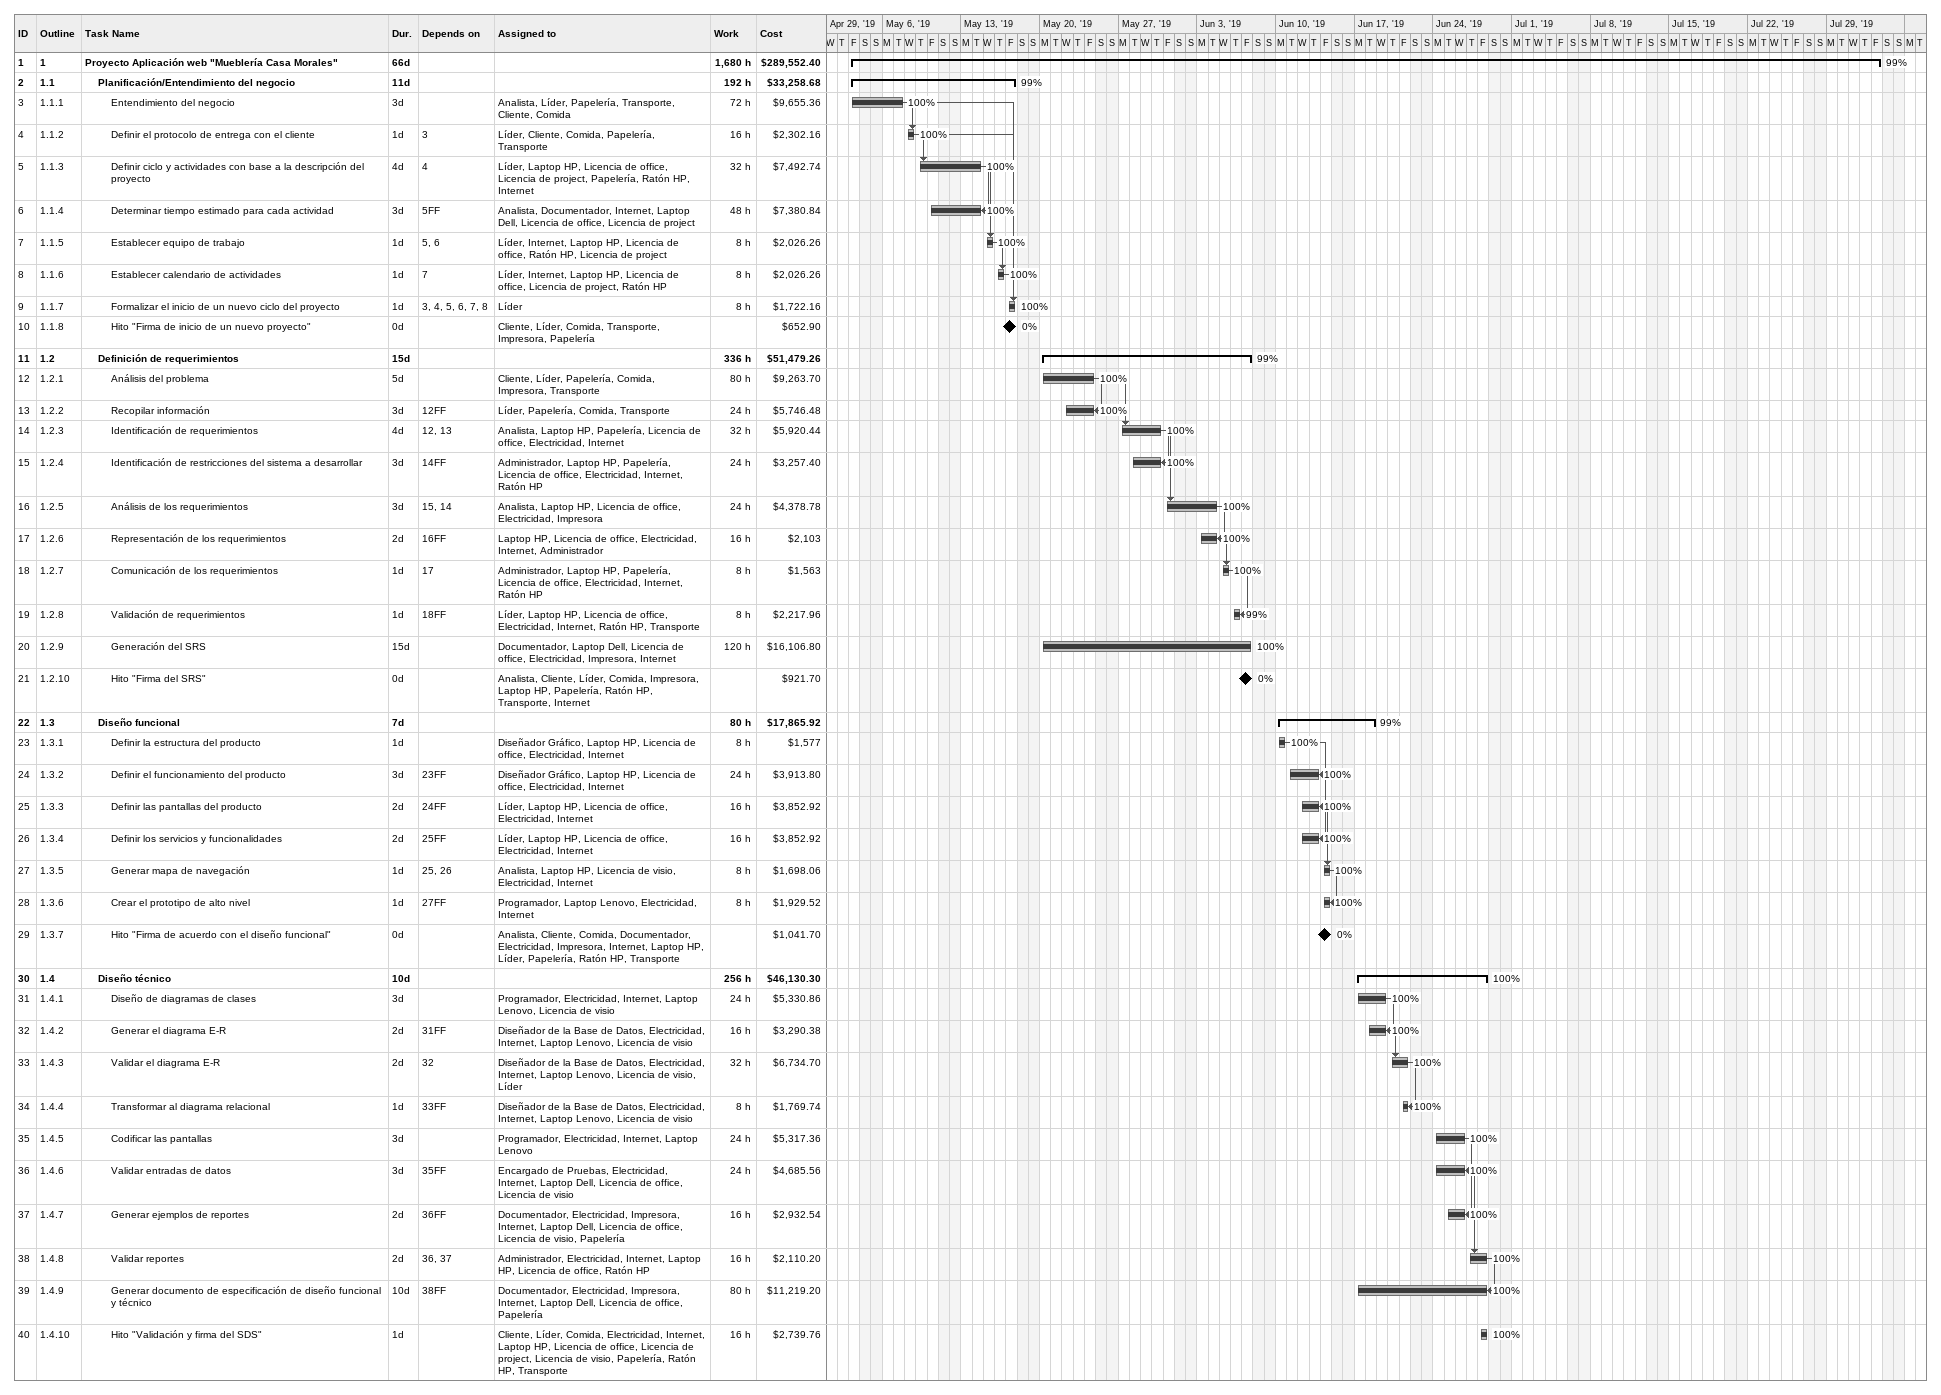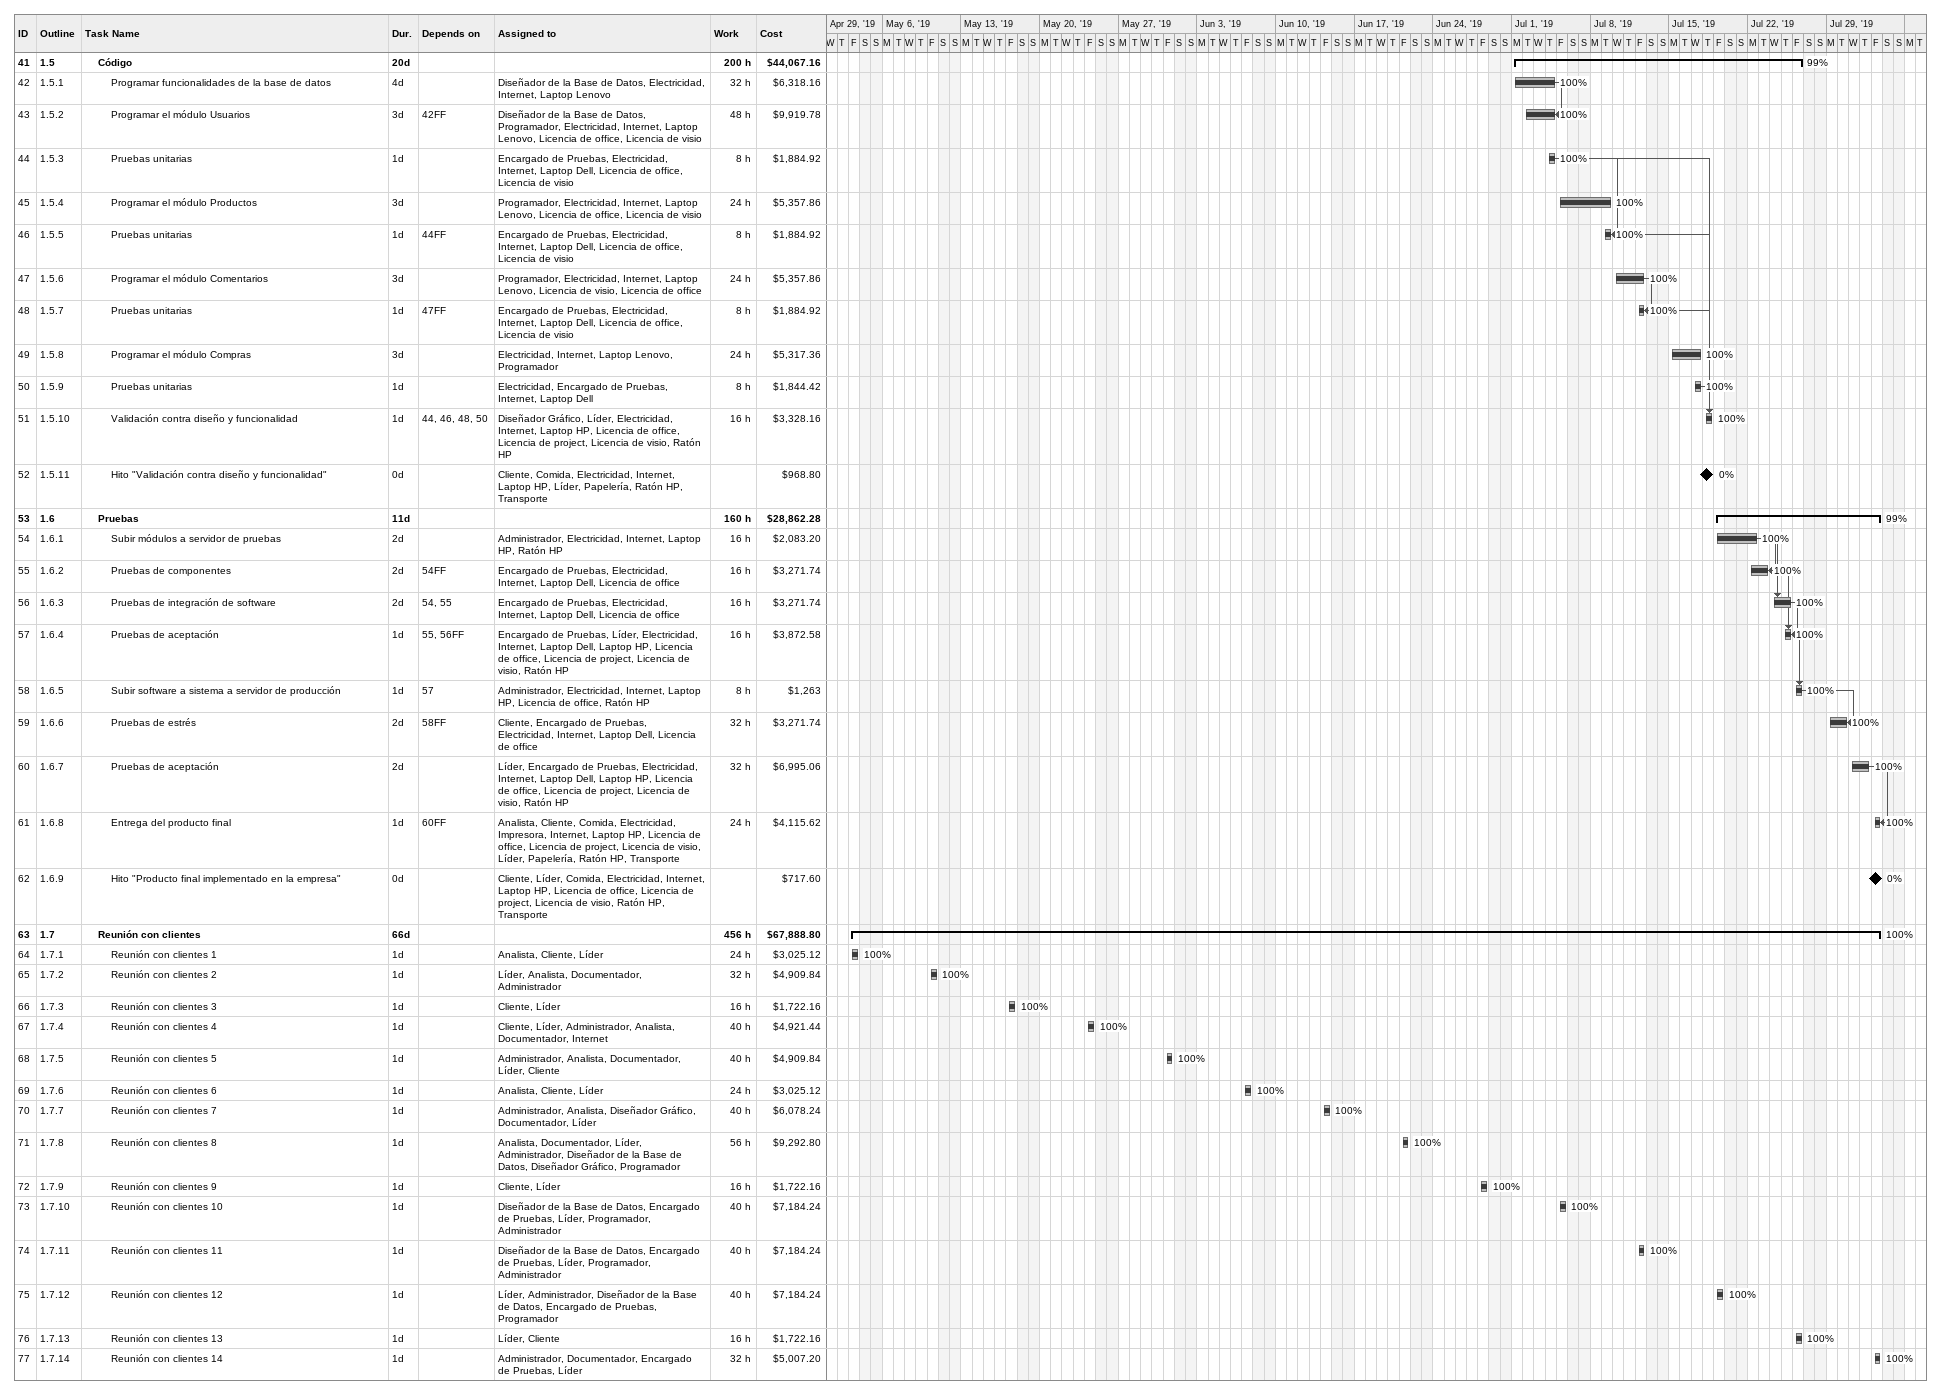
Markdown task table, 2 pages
| ID | WBS | Task | Duration | Start | Finish | Predecessors | Resources | % complete | Work (h) | Cost ($) |
|---|---|---|---|---|---|---|---|---|---|---|
| 1 | 1 | **Proyecto Aplicación web "Mueblería Casa Morales"** | 66d | 2019-05-03 | 2019-08-02 |  |  | 99 | 1680 | 289552.40 |
| 2 | 1.1 | **Planificación/Entendimiento del negocio** | 11d | 2019-05-03 | 2019-05-17 |  |  | 99 | 192 | 33258.68 |
| 3 | 1.1.1 | Entendimiento del negocio | 3d | 2019-05-03 | 2019-05-07 |  | Analista, Líder, Papelería, Transporte, Cliente, Comida | 100 | 72 | 9655.36 |
| 4 | 1.1.2 | Definir el protocolo de entrega con el cliente | 1d | 2019-05-08 | 2019-05-08 | 3 | Líder, Cliente, Comida, Papelería, Transporte | 100 | 16 | 2302.16 |
| 5 | 1.1.3 | Definir ciclo y actividades con base a la descripción del proyecto | 4d | 2019-05-09 | 2019-05-14 | 4 | Líder, Laptop HP, Licencia de office, Licencia de project, Papelería, Ratón HP, Internet | 100 | 32 | 7492.74 |
| 6 | 1.1.4 | Determinar tiempo estimado para cada actividad | 3d | 2019-05-10 | 2019-05-14 | 5FF | Analista, Documentador, Internet, Laptop Dell, Licencia de office, Licencia de project | 100 | 48 | 7380.84 |
| 7 | 1.1.5 | Establecer equipo de trabajo | 1d | 2019-05-15 | 2019-05-15 | 5, 6 | Líder, Internet, Laptop HP, Licencia de office, Ratón HP, Licencia de project | 100 | 8 | 2026.26 |
| 8 | 1.1.6 | Establecer calendario de actividades | 1d | 2019-05-16 | 2019-05-16 | 7 | Líder, Internet, Laptop HP, Licencia de office, Licencia de project, Ratón HP | 100 | 8 | 2026.26 |
| 9 | 1.1.7 | Formalizar el inicio de un nuevo ciclo del proyecto | 1d | 2019-05-17 | 2019-05-17 | 3, 4, 5, 6, 7, 8 | Líder | 100 | 8 | 1722.16 |
| 10 | 1.1.8 | Hito "Firma de inicio de un nuevo proyecto" | 0d | 2019-05-17 | 2019-05-17 |  | Cliente, Líder, Comida, Transporte, Impresora, Papelería | 0 |  | 652.90 |
| 11 | 1.2 | **Definición de requerimientos** | 15d | 2019-05-20 | 2019-06-07 |  |  | 99 | 336 | 51479.26 |
| 12 | 1.2.1 | Análisis del problema | 5d | 2019-05-20 | 2019-05-24 |  | Cliente, Líder, Papelería, Comida, Impresora, Transporte | 100 | 80 | 9263.70 |
| 13 | 1.2.2 | Recopilar información | 3d | 2019-05-22 | 2019-05-24 | 12FF | Líder, Papelería, Comida, Transporte | 100 | 24 | 5746.48 |
| 14 | 1.2.3 | Identificación de requerimientos | 4d | 2019-05-27 | 2019-05-30 | 12, 13 | Analista, Laptop HP, Papelería, Licencia de office, Electricidad, Internet | 100 | 32 | 5920.44 |
| 15 | 1.2.4 | Identificación de restricciones del sistema a desarrollar | 3d | 2019-05-28 | 2019-05-30 | 14FF | Administrador, Laptop HP, Papelería, Licencia de office, Electricidad, Internet, Ratón HP | 100 | 24 | 3257.40 |
| 16 | 1.2.5 | Análisis de los requerimientos | 3d | 2019-05-31 | 2019-06-04 | 15, 14 | Analista, Laptop HP, Licencia de office, Electricidad, Impresora | 100 | 24 | 4378.78 |
| 17 | 1.2.6 | Representación de los requerimientos | 2d | 2019-06-03 | 2019-06-04 | 16FF | Laptop HP, Licencia de office, Electricidad, Internet, Administrador | 100 | 16 | 2103 |
| 18 | 1.2.7 | Comunicación de los requerimientos | 1d | 2019-06-05 | 2019-06-05 | 17 | Administrador, Laptop HP, Papelería, Licencia de office, Electricidad, Internet, Ratón HP | 100 | 8 | 1563 |
| 19 | 1.2.8 | Validación de requerimientos | 1d | 2019-06-06 | 2019-06-06 | 18FF | Líder, Laptop HP, Licencia de office, Electricidad, Internet, Ratón HP, Transporte | 99 | 8 | 2217.96 |
| 20 | 1.2.9 | Generación del SRS | 15d | 2019-05-20 | 2019-06-07 |  | Documentador, Laptop Dell, Licencia de office, Electricidad, Impresora, Internet | 100 | 120 | 16106.80 |
| 21 | 1.2.10 | Hito "Firma del SRS" | 0d | 2019-06-07 | 2019-06-07 |  | Analista, Cliente, Líder, Comida, Impresora, Laptop HP, Papelería, Ratón HP, Transporte, Internet | 0 |  | 921.70 |
| 22 | 1.3 | **Diseño funcional** | 7d | 2019-06-10 | 2019-06-18 |  |  | 99 | 80 | 17865.92 |
| 23 | 1.3.1 | Definir la estructura del producto | 1d | 2019-06-10 | 2019-06-10 |  | Diseñador Gráfico, Laptop HP, Licencia de office, Electricidad, Internet | 100 | 8 | 1577 |
| 24 | 1.3.2 | Definir el funcionamiento del producto | 3d | 2019-06-11 | 2019-06-13 | 23FF | Diseñador Gráfico, Laptop HP, Licencia de office, Electricidad, Internet | 100 | 24 | 3913.80 |
| 25 | 1.3.3 | Definir las pantallas del producto | 2d | 2019-06-12 | 2019-06-13 | 24FF | Líder, Laptop HP, Licencia de office, Electricidad, Internet | 100 | 16 | 3852.92 |
| 26 | 1.3.4 | Definir los servicios y funcionalidades | 2d | 2019-06-12 | 2019-06-13 | 25FF | Líder, Laptop HP, Licencia de office, Electricidad, Internet | 100 | 16 | 3852.92 |
| 27 | 1.3.5 | Generar mapa de navegación | 1d | 2019-06-14 | 2019-06-14 | 25, 26 | Analista, Laptop HP, Licencia de visio, Electricidad, Internet | 100 | 8 | 1698.06 |
| 28 | 1.3.6 | Crear el prototipo de alto nivel | 1d | 2019-06-14 | 2019-06-14 | 27FF | Programador, Laptop Lenovo, Electricidad, Internet | 100 | 8 | 1929.52 |
| 29 | 1.3.7 | Hito "Firma de acuerdo con el diseño funcional" | 0d | 2019-06-14 | 2019-06-14 |  | Analista, Cliente, Comida, Documentador, Electricidad, Impresora, Internet, Laptop HP, Líder, Papelería, Ratón HP, Transporte | 0 |  | 1041.70 |
| 30 | 1.4 | **Diseño técnico** | 10d | 2019-06-17 | 2019-06-28 |  |  | 100 | 256 | 46130.30 |
| 31 | 1.4.1 | Diseño de diagramas de clases | 3d | 2019-06-17 | 2019-06-19 |  | Programador, Electricidad, Internet, Laptop Lenovo, Licencia de visio | 100 | 24 | 5330.86 |
| 32 | 1.4.2 | Generar el diagrama E-R | 2d | 2019-06-18 | 2019-06-19 | 31FF | Diseñador de la Base de Datos, Electricidad, Internet, Laptop Lenovo, Licencia de visio | 100 | 16 | 3290.38 |
| 33 | 1.4.3 | Validar el diagrama E-R | 2d | 2019-06-20 | 2019-06-21 | 32 | Diseñador de la Base de Datos, Electricidad, Internet, Laptop Lenovo, Licencia de visio, Líder | 100 | 32 | 6734.70 |
| 34 | 1.4.4 | Transformar al diagrama relacional | 1d | 2019-06-21 | 2019-06-21 | 33FF | Diseñador de la Base de Datos, Electricidad, Internet, Laptop Lenovo, Licencia de visio | 100 | 8 | 1769.74 |
| 35 | 1.4.5 | Codificar las pantallas | 3d | 2019-06-24 | 2019-06-26 |  | Programador, Electricidad, Internet, Laptop Lenovo | 100 | 24 | 5317.36 |
| 36 | 1.4.6 | Validar entradas de datos | 3d | 2019-06-24 | 2019-06-26 | 35FF | Encargado de Pruebas, Electricidad, Internet, Laptop Dell, Licencia de office, Licencia de visio | 100 | 24 | 4685.56 |
| 37 | 1.4.7 | Generar ejemplos de reportes | 2d | 2019-06-25 | 2019-06-26 | 36FF | Documentador, Electricidad, Impresora, Internet, Laptop Dell, Licencia de office, Licencia de visio, Papelería | 100 | 16 | 2932.54 |
| 38 | 1.4.8 | Validar reportes | 2d | 2019-06-27 | 2019-06-28 | 36, 37 | Administrador, Electricidad, Internet, Laptop HP, Licencia de office, Ratón HP | 100 | 16 | 2110.20 |
| 39 | 1.4.9 | Generar documento de especificación de diseño funcional y técnico | 10d | 2019-06-17 | 2019-06-28 | 38FF | Documentador, Electricidad, Impresora, Internet, Laptop Dell, Licencia de office, Papelería | 100 | 80 | 11219.20 |
| 40 | 1.4.10 | Hito "Validación y firma del SDS" | 1d | 2019-06-28 | 2019-06-28 |  | Cliente, Líder, Comida, Electricidad, Internet, Laptop HP, Licencia de office, Licencia de project, Licencia de visio, Papelería, Ratón HP, Transporte | 100 | 16 | 2739.76 |
| 41 | 1.5 | **Código** | 20d | 2019-07-01 | 2019-07-26 |  |  | 99 | 200 | 44067.16 |
| 42 | 1.5.1 | Programar funcionalidades de la base de datos | 4d | 2019-07-01 | 2019-07-04 |  | Diseñador de la Base de Datos, Electricidad, Internet, Laptop Lenovo | 100 | 32 | 6318.16 |
| 43 | 1.5.2 | Programar el módulo Usuarios | 3d | 2019-07-02 | 2019-07-04 | 42FF | Diseñador de la Base de Datos, Programador, Electricidad, Internet, Laptop Lenovo, Licencia de office, Licencia de visio | 100 | 48 | 9919.78 |
| 44 | 1.5.3 | Pruebas unitarias | 1d | 2019-07-04 | 2019-07-04 |  | Encargado de Pruebas, Electricidad, Internet, Laptop Dell, Licencia de office, Licencia de visio | 100 | 8 | 1884.92 |
| 45 | 1.5.4 | Programar el módulo Productos | 3d | 2019-07-05 | 2019-07-09 |  | Programador, Electricidad, Internet, Laptop Lenovo, Licencia de office, Licencia de visio | 100 | 24 | 5357.86 |
| 46 | 1.5.5 | Pruebas unitarias | 1d | 2019-07-09 | 2019-07-09 | 44FF | Encargado de Pruebas, Electricidad, Internet, Laptop Dell, Licencia de office, Licencia de visio | 100 | 8 | 1884.92 |
| 47 | 1.5.6 | Programar el módulo Comentarios | 3d | 2019-07-10 | 2019-07-12 |  | Programador, Electricidad, Internet, Laptop Lenovo, Licencia de visio, Licencia de office | 100 | 24 | 5357.86 |
| 48 | 1.5.7 | Pruebas unitarias | 1d | 2019-07-12 | 2019-07-12 | 47FF | Encargado de Pruebas, Electricidad, Internet, Laptop Dell, Licencia de office, Licencia de visio | 100 | 8 | 1884.92 |
| 49 | 1.5.8 | Programar el módulo Compras | 3d | 2019-07-15 | 2019-07-17 |  | Electricidad, Internet, Laptop Lenovo, Programador | 100 | 24 | 5317.36 |
| 50 | 1.5.9 | Pruebas unitarias | 1d | 2019-07-17 | 2019-07-17 |  | Electricidad, Encargado de Pruebas, Internet, Laptop Dell | 100 | 8 | 1844.42 |
| 51 | 1.5.10 | Validación contra diseño y funcionalidad | 1d | 2019-07-18 | 2019-07-18 | 44, 46, 48, 50 | Diseñador Gráfico, Líder, Electricidad, Internet, Laptop HP, Licencia de office, Licencia de project, Licencia de visio, Ratón HP | 100 | 16 | 3328.16 |
| 52 | 1.5.11 | Hito "Validación contra diseño y funcionalidad" | 0d | 2019-07-18 | 2019-07-18 |  | Cliente, Comida, Electricidad, Internet, Laptop HP, Líder, Papelería, Ratón HP, Transporte | 0 |  | 968.80 |
| 53 | 1.6 | **Pruebas** | 11d | 2019-07-19 | 2019-08-02 |  |  | 99 | 160 | 28862.28 |
| 54 | 1.6.1 | Subir módulos a servidor de pruebas | 2d | 2019-07-19 | 2019-07-22 |  | Administrador, Electricidad, Internet, Laptop HP, Ratón HP | 100 | 16 | 2083.20 |
| 55 | 1.6.2 | Pruebas de componentes | 2d | 2019-07-22 | 2019-07-23 | 54FF | Encargado de Pruebas, Electricidad, Internet, Laptop Dell, Licencia de office | 100 | 16 | 3271.74 |
| 56 | 1.6.3 | Pruebas de integración de software | 2d | 2019-07-24 | 2019-07-25 | 54, 55 | Encargado de Pruebas, Electricidad, Internet, Laptop Dell, Licencia de office | 100 | 16 | 3271.74 |
| 57 | 1.6.4 | Pruebas de aceptación | 1d | 2019-07-25 | 2019-07-25 | 55, 56FF | Encargado de Pruebas, Líder, Electricidad, Internet, Laptop Dell, Laptop HP, Licencia de office, Licencia de project, Licencia de visio, Ratón HP | 100 | 16 | 3872.58 |
| 58 | 1.6.5 | Subir software a sistema a servidor de producción | 1d | 2019-07-26 | 2019-07-26 | 57 | Administrador, Electricidad, Internet, Laptop HP, Licencia de office, Ratón HP | 100 | 8 | 1263 |
| 59 | 1.6.6 | Pruebas de estrés | 2d | 2019-07-29 | 2019-07-30 | 58FF | Cliente, Encargado de Pruebas, Electricidad, Internet, Laptop Dell, Licencia de office | 100 | 32 | 3271.74 |
| 60 | 1.6.7 | Pruebas de aceptación | 2d | 2019-07-31 | 2019-08-01 |  | Líder, Encargado de Pruebas, Electricidad, Internet, Laptop Dell, Laptop HP, Licencia de office, Licencia de project, Licencia de visio, Ratón HP | 100 | 32 | 6995.06 |
| 61 | 1.6.8 | Entrega del producto final | 1d | 2019-08-02 | 2019-08-02 | 60FF | Analista, Cliente, Comida, Electricidad, Impresora, Internet, Laptop HP, Licencia de office, Licencia de project, Licencia de visio, Líder, Papelería, Ratón HP, Transporte | 100 | 24 | 4115.62 |
| 62 | 1.6.9 | Hito "Producto final implementado en la empresa" | 0d | 2019-08-02 | 2019-08-02 |  | Cliente, Líder, Comida, Electricidad, Internet, Laptop HP, Licencia de office, Licencia de project, Licencia de visio, Ratón HP, Transporte | 0 |  | 717.60 |
| 63 | 1.7 | **Reunión con clientes** | 66d | 2019-05-03 | 2019-08-02 |  |  | 100 | 456 | 67888.80 |
| 64 | 1.7.1 | Reunión con clientes 1 | 1d | 2019-05-03 | 2019-05-03 |  | Analista, Cliente, Líder | 100 | 24 | 3025.12 |
| 65 | 1.7.2 | Reunión con clientes 2 | 1d | 2019-05-10 | 2019-05-10 |  | Líder, Analista, Documentador, Administrador | 100 | 32 | 4909.84 |
| 66 | 1.7.3 | Reunión con clientes 3 | 1d | 2019-05-17 | 2019-05-17 |  | Cliente, Líder | 100 | 16 | 1722.16 |
| 67 | 1.7.4 | Reunión con clientes 4 | 1d | 2019-05-24 | 2019-05-24 |  | Cliente, Líder, Administrador, Analista, Documentador, Internet | 100 | 40 | 4921.44 |
| 68 | 1.7.5 | Reunión con clientes 5 | 1d | 2019-05-31 | 2019-05-31 |  | Administrador, Analista, Documentador, Líder, Cliente | 100 | 40 | 4909.84 |
| 69 | 1.7.6 | Reunión con clientes 6 | 1d | 2019-06-07 | 2019-06-07 |  | Analista, Cliente, Líder | 100 | 24 | 3025.12 |
| 70 | 1.7.7 | Reunión con clientes 7 | 1d | 2019-06-14 | 2019-06-14 |  | Administrador, Analista, Diseñador Gráfico, Documentador, Líder | 100 | 40 | 6078.24 |
| 71 | 1.7.8 | Reunión con clientes 8 | 1d | 2019-06-21 | 2019-06-21 |  | Analista, Documentador, Líder, Administrador, Diseñador de la Base de Datos, Diseñador Gráfico, Programador | 100 | 56 | 9292.80 |
| 72 | 1.7.9 | Reunión con clientes 9 | 1d | 2019-06-28 | 2019-06-28 |  | Cliente, Líder | 100 | 16 | 1722.16 |
| 73 | 1.7.10 | Reunión con clientes 10 | 1d | 2019-07-05 | 2019-07-05 |  | Diseñador de la Base de Datos, Encargado de Pruebas, Líder, Programador, Administrador | 100 | 40 | 7184.24 |
| 74 | 1.7.11 | Reunión con clientes 11 | 1d | 2019-07-12 | 2019-07-12 |  | Diseñador de la Base de Datos, Encargado de Pruebas, Líder, Programador, Administrador | 100 | 40 | 7184.24 |
| 75 | 1.7.12 | Reunión con clientes 12 | 1d | 2019-07-19 | 2019-07-19 |  | Líder, Administrador, Diseñador de la Base de Datos, Encargado de Pruebas, Programador | 100 | 40 | 7184.24 |
| 76 | 1.7.13 | Reunión con clientes 13 | 1d | 2019-07-26 | 2019-07-26 |  | Líder, Cliente | 100 | 16 | 1722.16 |
| 77 | 1.7.14 | Reunión con clientes 14 | 1d | 2019-08-02 | 2019-08-02 |  | Administrador, Documentador, Encargado de Pruebas, Líder | 100 | 32 | 5007.20 |
